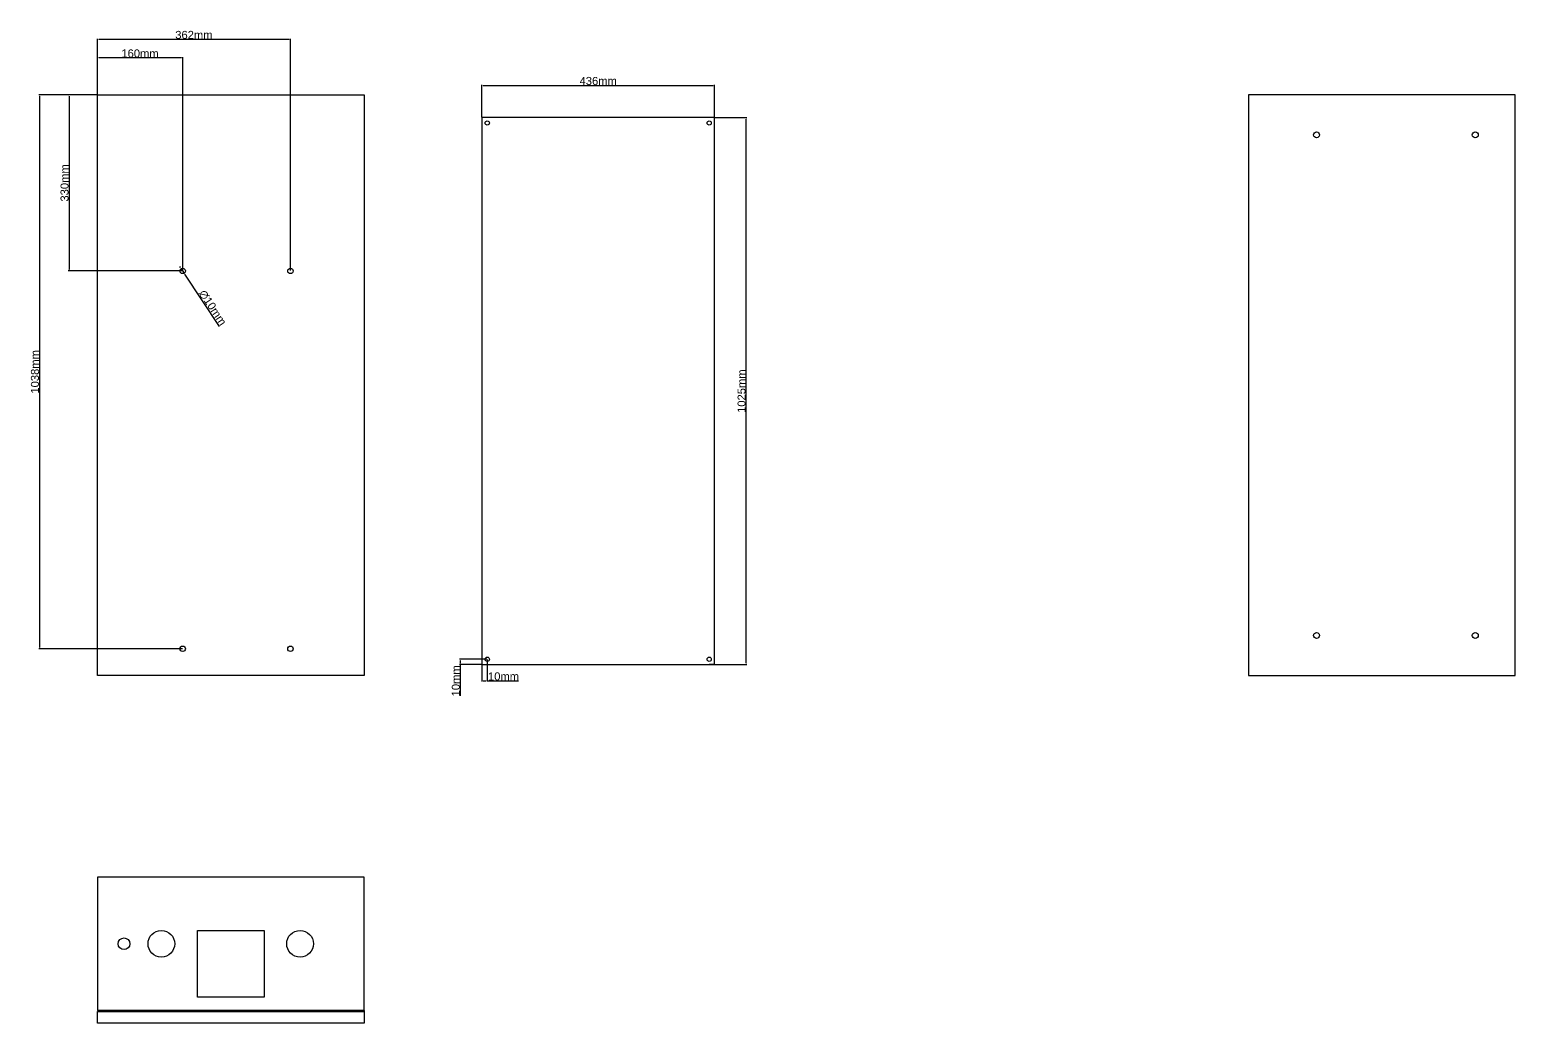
# Model space of a CAD drawing. Header units: centimetres. Extents: x -20691 to 4616, y 2962 to 8763.
# Drawn here: x -17257 to -14472, y 6060 to 7922 of the extents above; entities that cross this region are included whole.
import ezdxf

# ---------------------------------------------------------------- set-up
doc = ezdxf.new("R2010")
doc.units = ezdxf.units.CM
doc.header["$LTSCALE"] = 0.5
doc.styles.get("Standard").update_dxf_attribs({"font": 'arial.ttf'})
doc.dimstyles.new('ISO-25', dxfattribs={"dimtxt": 15, "dimasz": 2.5, "dimexe": 1.25, "dimexo": 0.625, "dimtad": 1, "dimtxsty": 'Standard', "dimcen": 2.5, "dimclrd": 1, "dimclre": 1, "dimadec": 0, "dimazin": 0, "dimtfac": 1, "dimtmove": 0, "dimatfit": 3, "dimfxl": 1, "dimarcsym": 0})

# ---------------------------------------------------------------- blocks, each defined once
blk = doc.blocks.new('*D169')
at = {"color": 1, "lineweight": -2, "transparency": 16777216}
for p, q in [((-17130.2, 7800), (-17130.2, 7869.9)), ((-16972.7, 7868.7), (-17127.7, 7868.7)), ((-16970.2, 7470), (-16970.2, 7869.9))]:
    blk.add_line(p, q, dxfattribs=at)
at = {"color": 1, "transparency": 16777216}
for points in [[(-17127.7, 7869.1), (-17127.7, 7868.3), (-17130.2, 7868.7)], [(-16972.7, 7869.1), (-16972.7, 7868.3), (-16970.2, 7868.7)]]:
    blk.add_solid(points, dxfattribs=at)
at = {"layer": 'Defpoints', "color": 0, "transparency": 16777216}
for p in [(-17130.2, 7868.7), (-17130.2, 7799.4), (-16970.2, 7469.4)]:
    blk.add_point(p, dxfattribs=at)
at = {"color": 0, "transparency": 16777216, "insert": (-17050.2, 7877), "char_height": 15, "attachment_point": 5}
blk.add_mtext('160mm', dxfattribs=at)
blk = doc.blocks.new('*D170')
at = {"color": 1, "lineweight": -2, "transparency": 16777216}
for p, q in [((-17130.2, 7800), (-17130.2, 7904.6)), ((-16770.7, 7903.4), (-17127.7, 7903.4)), ((-16768.2, 7470), (-16768.2, 7904.6))]:
    blk.add_line(p, q, dxfattribs=at)
at = {"color": 1, "transparency": 16777216}
for points in [[(-17127.7, 7903.8), (-17127.7, 7903), (-17130.2, 7903.4)], [(-16770.7, 7903.8), (-16770.7, 7903), (-16768.2, 7903.4)]]:
    blk.add_solid(points, dxfattribs=at)
at = {"layer": 'Defpoints', "color": 0, "transparency": 16777216}
for p in [(-17130.2, 7903.4), (-17130.2, 7799.4), (-16768.2, 7469.4)]:
    blk.add_point(p, dxfattribs=at)
at = {"color": 0, "transparency": 16777216, "insert": (-16949.2, 7911.7), "char_height": 15, "attachment_point": 5}
blk.add_mtext('362mm', dxfattribs=at)
blk = doc.blocks.new('*D171')
at = {"color": 1, "lineweight": -2, "transparency": 16777216}
for p, q in [((-17130.8, 7799.4), (-17184.6, 7799.4)), ((-17183.3, 7796.9), (-17183.3, 7471.9)), ((-16970.8, 7469.4), (-17184.6, 7469.4))]:
    blk.add_line(p, q, dxfattribs=at)
at = {"color": 1, "transparency": 16777216}
for points in [[(-17183.8, 7796.9), (-17182.9, 7796.9), (-17183.3, 7799.4)], [(-17183.8, 7471.9), (-17182.9, 7471.9), (-17183.3, 7469.4)]]:
    blk.add_solid(points, dxfattribs=at)
at = {"layer": 'Defpoints', "color": 0, "transparency": 16777216}
for p in [(-17130.2, 7799.4), (-17183.3, 7469.4), (-16970.2, 7469.4)]:
    blk.add_point(p, dxfattribs=at)
at = {"color": 0, "transparency": 16777216, "insert": (-17191.6, 7634.4), "char_height": 15, "attachment_point": 5, "rotation": 90}
blk.add_mtext('330mm', dxfattribs=at)
blk = doc.blocks.new('*D172')
at = {"color": 1, "lineweight": -2, "transparency": 16777216}
for p, q in [((-17130.8, 7799.4), (-17240.1, 7799.4)), ((-17238.8, 7796.9), (-17238.8, 6763.9)), ((-16970.8, 6761.4), (-17240.1, 6761.4))]:
    blk.add_line(p, q, dxfattribs=at)
at = {"color": 1, "transparency": 16777216}
for points in [[(-17239.2, 7796.9), (-17238.4, 7796.9), (-17238.8, 7799.4)], [(-17239.2, 6763.9), (-17238.4, 6763.9), (-17238.8, 6761.4)]]:
    blk.add_solid(points, dxfattribs=at)
at = {"layer": 'Defpoints', "color": 0, "transparency": 16777216}
for p in [(-17130.2, 7799.4), (-17238.8, 6761.4), (-16970.2, 6761.4)]:
    blk.add_point(p, dxfattribs=at)
at = {"color": 0, "transparency": 16777216, "insert": (-17247.1, 7280.4), "char_height": 15, "attachment_point": 5, "rotation": 90}
blk.add_mtext('1038mm', dxfattribs=at)
blk = doc.blocks.new('*D194')
at = {"color": 1, "lineweight": -2, "transparency": 16777216}
for p, q in [((-16974.4, 7475.7), (-16975.7, 7477.7)), ((-16973, 7473.6), (-16967.4, 7465.2)), ((-16900.9, 7365.1), (-16966.1, 7463.2))]:
    blk.add_line(p, q, dxfattribs=at)
at = {"color": 1, "transparency": 16777216}
for points in [[(-16974, 7475.9), (-16974.7, 7475.4), (-16973, 7473.6)], [(-16965.7, 7463.4), (-16966.4, 7462.9), (-16967.4, 7465.2)]]:
    blk.add_solid(points, dxfattribs=at)
at = {"layer": 'Defpoints', "color": 0, "transparency": 16777216}
for p in [(-16973, 7473.6), (-16967.4, 7465.2)]:
    blk.add_point(p, dxfattribs=at)
at = {"color": 0, "transparency": 16777216, "insert": (-16914, 7400.5), "char_height": 15, "attachment_point": 5, "rotation": 303.5924}
blk.add_mtext('∅10mm', dxfattribs=at)
blk = doc.blocks.new('*D229')
at = {"color": 1, "lineweight": -2, "transparency": 16777216}
for p, q in [((-16409.3, 7757.4), (-16409.3, 7818.4)), ((-16406.8, 7817.1), (-15975.8, 7817.1)), ((-15973.3, 7757.4), (-15973.3, 7818.4))]:
    blk.add_line(p, q, dxfattribs=at)
at = {"color": 1, "transparency": 16777216}
for points in [[(-16406.8, 7817.5), (-16406.8, 7816.7), (-16409.3, 7817.1)], [(-15975.8, 7817.5), (-15975.8, 7816.7), (-15973.3, 7817.1)]]:
    blk.add_solid(points, dxfattribs=at)
at = {"layer": 'Defpoints', "color": 0, "transparency": 16777216}
for p in [(-15973.3, 7817.1), (-16409.3, 7756.7), (-15973.3, 7756.7)]:
    blk.add_point(p, dxfattribs=at)
at = {"color": 0, "transparency": 16777216, "insert": (-16191.3, 7825.4), "char_height": 15, "attachment_point": 5}
blk.add_mtext('436mm', dxfattribs=at)
blk = doc.blocks.new('*D230')
at = {"color": 1, "lineweight": -2, "transparency": 16777216}
for p, q in [((-15972.6, 7756.7), (-15913, 7756.7)), ((-15914.2, 6734.2), (-15914.2, 7754.2)), ((-15972.6, 6731.7), (-15913, 6731.7))]:
    blk.add_line(p, q, dxfattribs=at)
at = {"color": 1, "transparency": 16777216}
for points in [[(-15914.6, 7754.2), (-15913.8, 7754.2), (-15914.2, 7756.7)], [(-15914.6, 6734.2), (-15913.8, 6734.2), (-15914.2, 6731.7)]]:
    blk.add_solid(points, dxfattribs=at)
at = {"layer": 'Defpoints', "color": 0, "transparency": 16777216}
for p in [(-15973.3, 7756.7), (-15914.2, 7756.7), (-15973.3, 6731.7)]:
    blk.add_point(p, dxfattribs=at)
at = {"color": 0, "transparency": 16777216, "insert": (-15922.5, 7244.2), "char_height": 15, "attachment_point": 5, "rotation": 90}
blk.add_mtext('1025mm', dxfattribs=at)
blk = doc.blocks.new('*D231')
at = {"color": 1, "lineweight": -2, "transparency": 16777216}
for p, q in [((-16399.9, 6741.7), (-16451.1, 6741.7)), ((-16449.9, 6739.2), (-16449.9, 6734.2)), ((-16409.9, 6731.7), (-16451.1, 6731.7)), ((-16449.9, 6731.7), (-16449.9, 6673.4))]:
    blk.add_line(p, q, dxfattribs=at)
at = {"color": 1, "transparency": 16777216}
for points in [[(-16450.3, 6739.2), (-16449.5, 6739.2), (-16449.9, 6741.7)], [(-16450.3, 6734.2), (-16449.5, 6734.2), (-16449.9, 6731.7)]]:
    blk.add_solid(points, dxfattribs=at)
at = {"layer": 'Defpoints', "color": 0, "transparency": 16777216}
for p in [(-16399.3, 6741.7), (-16449.9, 6731.7), (-16409.3, 6731.7)]:
    blk.add_point(p, dxfattribs=at)
at = {"color": 0, "transparency": 16777216, "insert": (-16458.2, 6701.3), "char_height": 15, "attachment_point": 5, "rotation": 90}
blk.add_mtext('10mm', dxfattribs=at)
blk = doc.blocks.new('*D232')
at = {"color": 1, "lineweight": -2, "transparency": 16777216}
for p, q in [((-16399.3, 6741.1), (-16399.3, 6700.1)), ((-16409.3, 6731.1), (-16409.3, 6700.1)), ((-16406.8, 6701.3), (-16401.8, 6701.3)), ((-16399.3, 6701.3), (-16340.9, 6701.3))]:
    blk.add_line(p, q, dxfattribs=at)
at = {"color": 1, "transparency": 16777216}
for points in [[(-16406.8, 6701.8), (-16406.8, 6700.9), (-16409.3, 6701.3)], [(-16401.8, 6701.8), (-16401.8, 6700.9), (-16399.3, 6701.3)]]:
    blk.add_solid(points, dxfattribs=at)
at = {"layer": 'Defpoints', "color": 0, "transparency": 16777216}
for p in [(-16399.3, 6741.7), (-16409.3, 6731.7), (-16399.3, 6701.3)]:
    blk.add_point(p, dxfattribs=at)
at = {"color": 0, "transparency": 16777216, "insert": (-16368.8, 6709.6), "char_height": 15, "attachment_point": 5}
blk.add_mtext('10mm', dxfattribs=at)

msp = doc.modelspace()

# ---------------------------------------------------------------- linework, layer by layer
for p, q in [((-17130.204, 7799.41), (-16682.704, 7799.41)), ((-17130.204, 6711.41), (-17130.204, 7799.41)), ((-17130.204, 7799.41), (-16630.204, 7799.41)), ((-17130.204, 7799.41), (-17055.204, 7799.41)), ((-16630.204, 7799.41), (-16630.204, 6711.41)), ((-14972.247, 7799.41), (-14972.247, 6711.41)), ((-14472.247, 7799.41), (-14972.247, 7799.41)), ((-14472.247, 7799.41), (-14919.747, 7799.41)), ((-14472.247, 7799.41), (-14547.247, 7799.41)), ((-14472.247, 6711.41), (-14472.247, 7799.41)), ((-16409.267, 7756.729), (-16409.267, 6731.729)), ((-15973.267, 7756.729), (-16409.267, 7756.729)), ((-15973.267, 6731.729), (-15973.267, 7756.729)), ((-16630.204, 6711.41), (-17130.204, 6711.41)), ((-16409.267, 6731.729), (-15973.267, 6731.729)), ((-16409.267, 6731.729), (-16399.267, 6731.729)), ((-15973.267, 6731.729), (-15983.267, 6731.729)), ((-14972.247, 6711.41), (-14472.247, 6711.41)), ((-16630.204, 6333.644), (-17130.204, 6333.644)), ((-17130.204, 6333.644), (-17130.204, 6083.644)), ((-16630.204, 6083.644), (-16630.204, 6333.644)), ((-17130.204, 6258.644), (-17130.204, 6208.644)), ((-16942.704, 6233.644), (-16817.704, 6233.644)), ((-16942.704, 6108.644), (-16942.704, 6233.644)), ((-16817.704, 6233.644), (-16817.704, 6108.644)), ((-16817.704, 6108.644), (-16942.704, 6108.644)), ((-16630.204, 6083.644), (-17130.204, 6083.644)), ((-17130.204, 6059.644), (-17130.204, 6081.644)), ((-17130.204, 6081.644), (-16630.204, 6081.644)), ((-16630.204, 6083.644), (-16630.204, 6081.644)), ((-16630.204, 6081.644), (-16630.204, 6059.644)), ((-16630.204, 6059.644), (-17130.204, 6059.644))]:
    msp.add_line(p, q)
for centre, radius in [((-16399.267, 7746.729), 4), ((-15983.267, 7746.729), 4), ((-14844.747, 7724.41), 5.555), ((-14547.247, 7724.41), 5.555), ((-16970.204, 7469.41), 5), ((-16768.204, 7469.41), 5), ((-14844.747, 6786.41), 5.555), ((-14547.247, 6786.41), 5.555), ((-16970.204, 6761.41), 5), ((-16768.204, 6761.41), 5), ((-16399.267, 6741.729), 4), ((-15983.267, 6741.729), 4), ((-17080.204, 6208.644), 11), ((-17010.204, 6208.644), 25), ((-16750.204, 6208.644), 25)]:
    msp.add_circle(centre, radius)

# ---------------------------------------------------------------- dimensions: what is measured, and where the dimension line sits
for base, p1, p2, picture, middle in [((-17130.204, 7903.371), (-16768.204, 7469.41), (-17130.204, 7799.41), '*D170', (-16949.204, 7911.66)), ((-17130.204, 7868.686), (-16970.204, 7469.41), (-17130.204, 7799.41), '*D169', (-17050.204, 7876.969)), ((-15973.267, 7817.104), (-16409.267, 7756.729), (-15973.267, 7756.729), '*D229', (-16191.267, 7825.392)), ((-16399.267, 6701.341), (-16409.267, 6731.729), (-16399.267, 6741.729), '*D232', (-16368.848, 6709.625))]:
    dim = msp.add_linear_dim(base=base, p1=p1, p2=p2, dimstyle='ISO-25', override={"dimpost": 'mm'})
    dim.commit()
    dim.dimension.update_dxf_attribs({"geometry": picture, "text_midpoint": middle})
for base, p1, p2, picture, middle in [((-17238.833, 6761.41), (-17130.204, 7799.41), (-16970.204, 6761.41), '*D172', (-17247.122, 7280.41)), ((-17183.345, 7469.41), (-17130.204, 7799.41), (-16970.204, 7469.41), '*D171', (-17191.633, 7634.41)), ((-15914.223, 7756.729), (-15973.267, 6731.729), (-15973.267, 7756.729), '*D230', (-15922.506, 7244.229)), ((-16449.874, 6731.729), (-16399.267, 6741.729), (-16409.267, 6731.729), '*D231', (-16458.157, 6701.31))]:
    dim = msp.add_linear_dim(base=base, p1=p1, p2=p2, angle=90, dimstyle='ISO-25', override={"dimpost": 'mm'})
    dim.commit()
    dim.dimension.update_dxf_attribs({"geometry": picture, "text_midpoint": middle})
dim = msp.add_diameter_dim_2p(p1=(-16972.97, 7473.575), p2=(-16967.438, 7465.245), dimstyle='ISO-25', override={"dimpost": 'mm'})
dim.commit()
dim.dimension.update_dxf_attribs({"geometry": '*D194', "text_midpoint": (-16921.246, 7395.701), "dimtype": 163})

doc.saveas('drawing.dxf')
